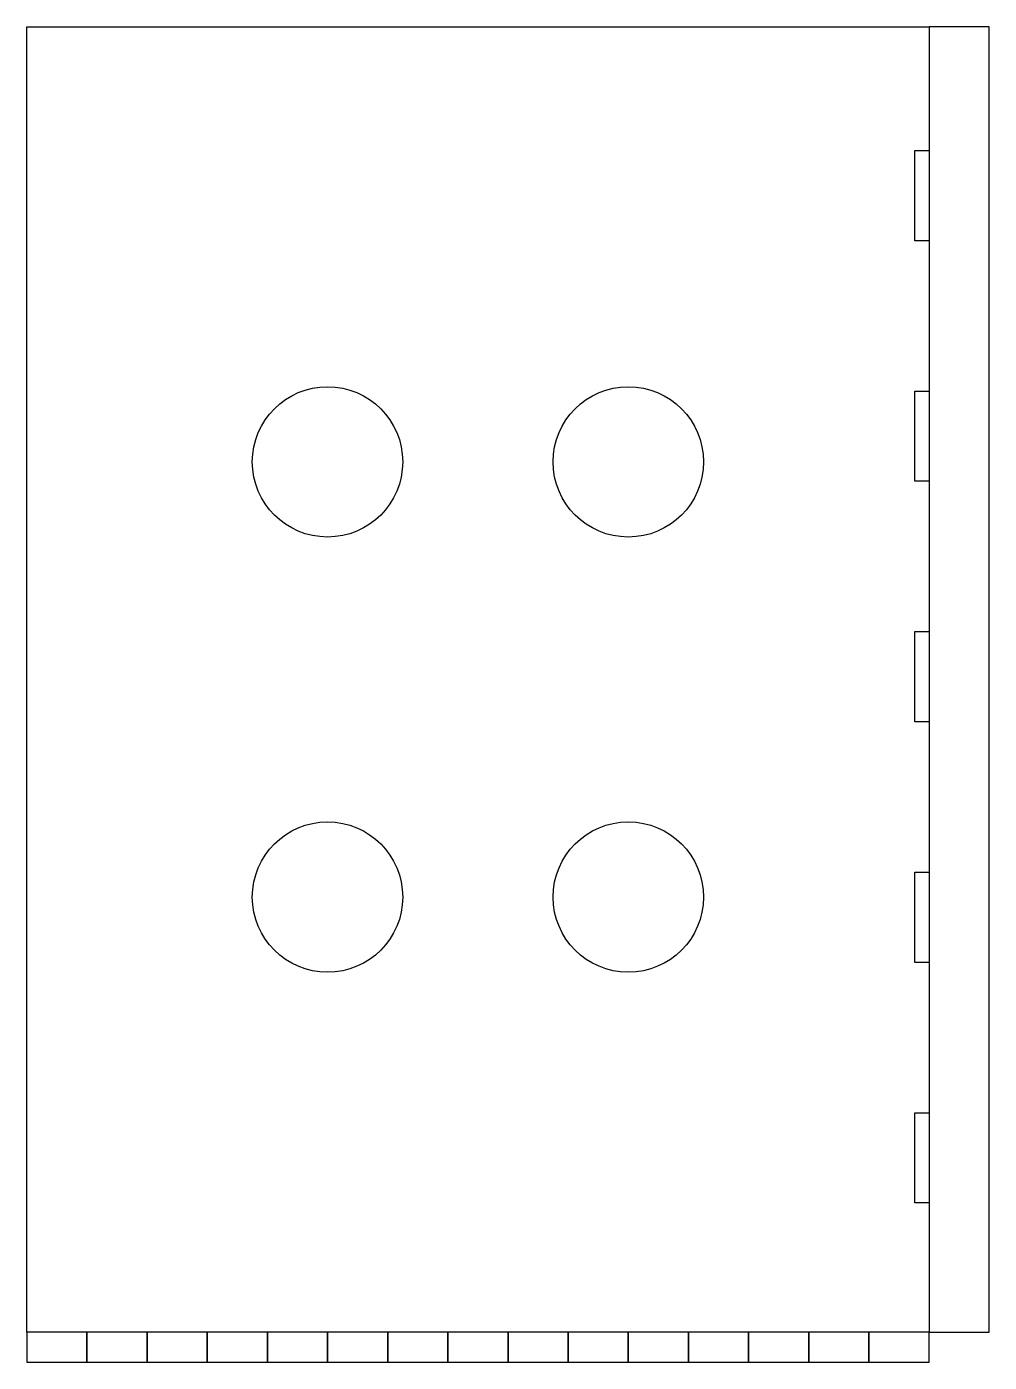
# Model space of a CAD drawing. Header units: millimetres. Extents: x -300 to 20, y -10 to 434.
import ezdxf

# ---------------------------------------------------------------- set-up
doc = ezdxf.new("R2010")
doc.units = ezdxf.units.MM

msp = doc.modelspace()

# ---------------------------------------------------------------- linework, layer by layer
for p, q in [((-300, 0), (-300, 434.166)), ((-300, 434.166), (0, 434.166)), ((0, 434.166), (0, 0)), ((20, 434.166), (0, 434.166)), ((0, 434.166), (0, 0)), ((20, 0), (20, 434.166)), ((-4.7625, 363), (-4.7625, 393)), ((-4.7625, 393), (0, 393)), ((0, 393), (0, 363)), ((0, 363), (-4.7625, 363)), ((-4.7625, 283), (-4.7625, 313)), ((-4.7625, 313), (0, 313)), ((0, 313), (0, 283)), ((0, 283), (-4.7625, 283)), ((-4.7625, 203), (-4.7625, 233)), ((-4.7625, 233), (0, 233)), ((0, 233), (0, 203)), ((0, 203), (-4.7625, 203)), ((-4.7625, 123), (-4.7625, 153)), ((-4.7625, 153), (0, 153)), ((0, 153), (0, 123)), ((0, 123), (-4.7625, 123)), ((-4.7625, 43), (-4.7625, 73)), ((-4.7625, 73), (0, 73)), ((0, 73), (0, 43)), ((0, 43), (-4.7625, 43)), ((0, 0), (-300, 0)), ((-280, 0), (-300, 0)), ((-300, 0), (-300, -10)), ((-260, 0), (-280, 0)), ((-280, 0), (-280, -10)), ((-280, -10), (-280, 0)), ((-240, 0), (-260, 0)), ((-260, 0), (-260, -10)), ((-260, -10), (-260, 0)), ((-220, 0), (-240, 0)), ((-240, 0), (-240, -10)), ((-240, -10), (-240, 0)), ((-200, 0), (-220, 0)), ((-220, 0), (-220, -10)), ((-220, -10), (-220, 0)), ((-180, 0), (-200, 0)), ((-200, 0), (-200, -10)), ((-200, -10), (-200, 0)), ((-160, 0), (-180, 0)), ((-180, 0), (-180, -10)), ((-180, -10), (-180, 0)), ((-140, 0), (-160, 0)), ((-160, 0), (-160, -10)), ((-160, -10), (-160, 0)), ((-120, 0), (-140, 0)), ((-140, 0), (-140, -10)), ((-140, -10), (-140, 0)), ((-100, 0), (-120, 0)), ((-120, 0), (-120, -10)), ((-120, -10), (-120, 0)), ((-80, 0), (-100, 0)), ((-100, 0), (-100, -10)), ((-100, -10), (-100, 0)), ((-60, 0), (-80, 0)), ((-80, 0), (-80, -10)), ((-80, -10), (-80, 0)), ((-40, 0), (-60, 0)), ((-60, 0), (-60, -10)), ((-60, -10), (-60, 0)), ((-20, 0), (-40, 0)), ((-40, 0), (-40, -10)), ((-40, -10), (-40, 0)), ((0, 0), (-20, 0)), ((-20, 0), (-20, -10)), ((-20, -10), (-20, 0)), ((0, 0), (20, 0)), ((0, -10), (0, 0)), ((-300, -10), (-280, -10)), ((-280, -10), (-260, -10)), ((-260, -10), (-240, -10)), ((-240, -10), (-220, -10)), ((-220, -10), (-200, -10)), ((-200, -10), (-180, -10)), ((-180, -10), (-160, -10)), ((-160, -10), (-140, -10)), ((-140, -10), (-120, -10)), ((-120, -10), (-100, -10)), ((-100, -10), (-80, -10)), ((-80, -10), (-60, -10)), ((-60, -10), (-40, -10)), ((-40, -10), (-20, -10)), ((-20, -10), (0, -10))]:
    msp.add_line(p, q)
for centre in [(-200, 289.444), (-100, 289.444), (-200, 144.722), (-100, 144.722)]:
    msp.add_circle(centre, 25)

doc.saveas('drawing.dxf')
